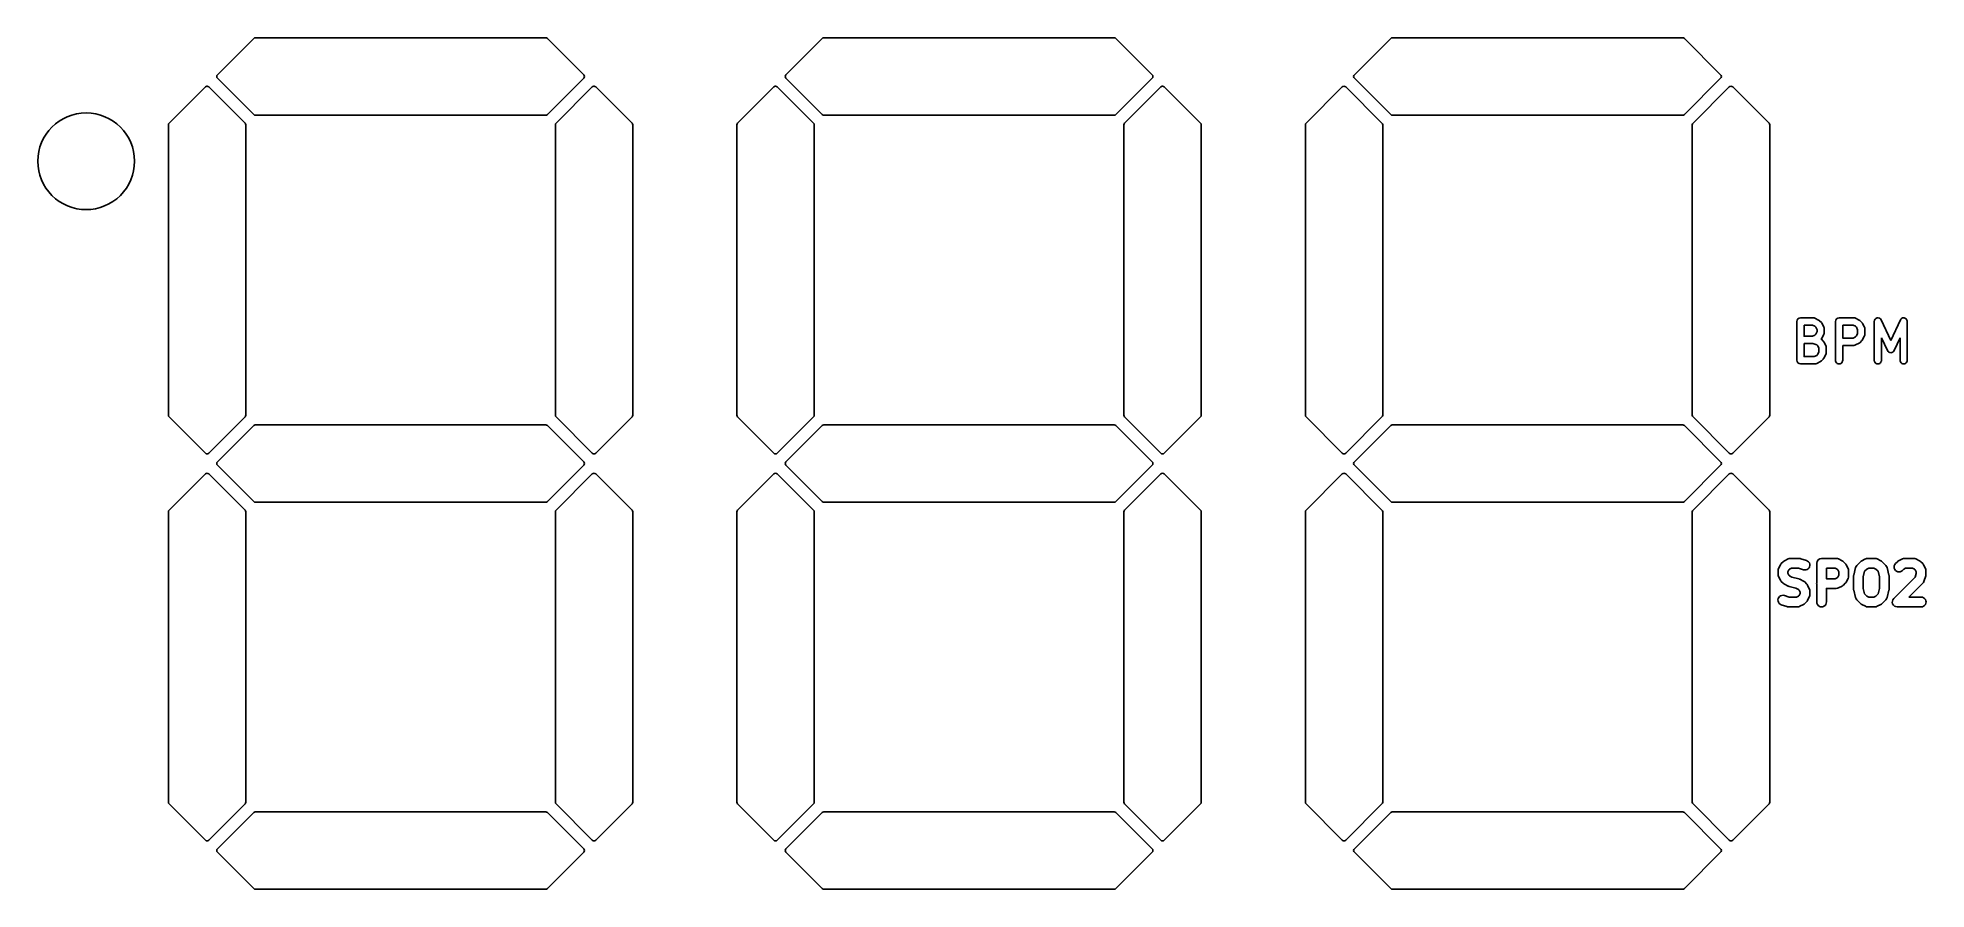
# Model space of a CAD drawing. Extents: x 78 to 4144, y -2117 to -284.
import ezdxf

# ---------------------------------------------------------------- set-up
doc = ezdxf.new("R2010")
doc.units = 0
doc.layers.get('0').update_dxf_attribs({"linetype": 'CONTINUOUS'})

msp = doc.modelspace()

# ---------------------------------------------------------------- linework, layer by layer
at = {"color": 7}
for points in [[(546.370612, -283.759366)], [(1770.348275, -283.759366)], [(442.048828, -388.027324)], [(1275.223565, -388.027324)], [(1666.02649, -388.027324)], [(2499.201255, -388.027324)], [(286.499028, -549.629164)], [(4095.252817, -886.789365)], [(3881.047818, -902.408021), (3899.172326, -902.408021), (3904.32674, -904.985228), (3906.501284, -907.160875), (3909.078216, -912.315096), (3909.078216, -916.563918), (3906.501284, -921.718139), (3904.32674, -923.893785), (3899.172326, -926.470992), (3881.047818, -926.470992)], [(3964.391563, -902.408021), (3986.484821, -902.408021), (3991.639235, -904.985228), (3993.813779, -907.160875), (3996.39071, -912.315096), (3996.39071, -920.532668), (3993.813779, -925.686888), (3991.639235, -927.862535), (3986.484821, -930.439742), (3964.391563, -930.439742)], [(3881.047818, -942.095519), (3899.749173, -942.095519), (3908.702562, -945.080377), (3910.471963, -946.848124), (3913.048895, -952.002345), (3913.048895, -960.219945), (3910.471963, -965.374138), (3908.297419, -967.549784), (3903.143005, -970.126991), (3881.049747, -970.126991)], [(546.370612, -1117.203345)], [(1770.348275, -1117.203262)], [(442.587089, -1221.417476)], [(1275.761827, -1221.417476)], [(1666.511009, -1221.417476)], [(2499.685774, -1221.417476)], [(2890.488671, -1221.417476)], [(3723.663464, -1221.417476)], [(3929.161467, -1425.712535), (3948.035904, -1425.712535), (3952.262622, -1427.82617), (3953.839098, -1429.403748), (3955.953009, -1433.630356), (3955.953009, -1440.618057), (3953.839098, -1444.844665), (3952.262622, -1446.422243), (3948.035904, -1448.535878), (3929.161467, -1448.535878)], [(4020.423143, -1425.712535), (4031.379649, -1425.712535), (4035.606367, -1427.82617), (4040.308233, -1432.528229), (4043.26633, -1444.360064), (4043.26633, -1469.576094), (4040.308233, -1481.40793), (4035.606367, -1486.109961), (4031.379649, -1488.223596), (4020.423143, -1488.223596), (4016.196425, -1486.109961), (4011.494559, -1481.40793), (4008.536462, -1469.576094), (4008.536462, -1444.359458), (4011.494559, -1432.527623), (4016.196425, -1427.825564)], [(546.370612, -1950.647241)], [(1770.348275, -1950.647185)]]:
    msp.add_lwpolyline(points, close=True, dxfattribs=at)
for points in [[(1171.816853, -283.759366), (546.908873, -283.759366)], [(2395.794599, -283.759366), (1770.832793, -283.759366)], [(2994.273131, -283.759449), (2994.272304, -283.759449)], [(3619.772344, -283.759449), (2994.810566, -283.759449)], [(543.19462, -285.266747), (464.872556, -363.588838)], [(464.927678, -370.963492), (543.195915, -449.016424)], [(1175.532402, -449.016424), (1253.58404, -370.963409)], [(1272.155253, -389.534705), (1194.10232, -467.587638)], [(2889.951236, -388.027324), (2889.95041, -388.027407)], [(3723.126029, -388.027324), (3723.125202, -388.027407)], [(1192.541279, -471.248065), (1192.541279, -1096.47903)], [(1749.893063, -1096.47903), (1749.893063, -471.247982)], [(2583.283215, -1096.47903), (2583.283215, -471.247982)], [(2807.321591, -471.248065), (2807.321591, -1096.47903)], [(3640.496384, -471.248065), (3640.496384, -1096.47903)], [(3901.016693, -886.783164), (3873.235444, -886.783164)], [(3912.44807, -891.576532), (3904.51057, -887.607782)], [(3918.448048, -897.008758), (3914.479298, -893.040008)], [(3988.329187, -886.783384), (3956.579189, -886.783164)], [(3999.760564, -891.576752), (3991.823065, -887.608002)], [(4088.405622, -891.291939), (4067.704182, -935.652529)], [(3917.998807, -932.320378), (3918.448048, -931.86976)], [(3923.880274, -906.976659), (3919.911524, -899.039159)], [(3919.911524, -929.839358), (3923.880274, -921.901859)], [(3948.766815, -894.595593), (3948.766815, -936.975446)], [(4047.735307, -977.939337), (4047.735307, -929.811026)], [(4074.783991, -957.43052), (4087.673057, -929.811026)], [(3927.849024, -946.664377), (3923.880274, -938.726877)], [(3948.766815, -939.506075), (3948.766815, -977.939392)], [(3964.391563, -977.939392), (3964.391563, -946.064324)], [(3873.235444, -985.751821), (3904.985442, -985.751821)], [(3908.47932, -984.927203), (3916.41682, -980.958453)], [(360.927555, -1100.13943), (438.980488, -1178.192362)], [(446.355142, -1178.192362), (524.408102, -1100.13943)], [(543.19462, -1118.710643), (464.926382, -1196.763603)], [(1171.815558, -1117.203345), (546.908873, -1117.203345)], [(1253.582744, -1196.763603), (1175.529812, -1118.710643)], [(1194.10232, -1100.13943), (1272.155253, -1178.192362)], [(1584.851475, -1100.13943), (1662.904435, -1178.192362)], [(1670.279088, -1178.192362), (1748.332021, -1100.13943)], [(2395.794599, -1117.203262), (1770.832793, -1117.203262)], [(2418.02624, -1100.13943), (2496.079172, -1178.192362)], [(2503.453826, -1178.192362), (2581.775917, -1100.13943)], [(2991.150221, -1118.710643), (2912.828047, -1196.763603)], [(2994.273131, -1117.203345), (2994.272304, -1117.203345)], [(3619.772344, -1117.203345), (2994.810566, -1117.203345)], [(3642.003957, -1100.13943), (3720.056863, -1178.192362)], [(464.871261, -1204.138257), (543.193324, -1282.460348)], [(1175.529812, -1282.460348), (1253.582744, -1204.138257)], [(1688.850302, -1204.138257), (1767.172393, -1282.460348)], [(2399.508853, -1282.460348), (2477.561785, -1204.138257)], [(2912.828047, -1204.138257), (2991.150221, -1282.460348)], [(438.980488, -1222.978518), (360.927555, -1301.031478)], [(524.408102, -1301.031478), (446.355142, -1222.978518)], [(1272.155253, -1222.978518), (1194.10232, -1301.031478)], [(1357.798172, -1301.031478), (1279.47608, -1222.978518)], [(1748.332021, -1301.031478), (1670.279088, -1222.978518)], [(2496.079172, -1222.978518), (2418.02624, -1301.031478)], [(2581.775917, -1301.031478), (2503.453826, -1222.978518)], [(546.907578, -1283.967646), (1171.815558, -1283.967646)], [(1770.832793, -1283.967646), (2395.794599, -1283.967646)], [(2994.810566, -1283.967646), (3619.772344, -1283.967646)], [(359.366514, -1304.691878), (359.366514, -1929.653712)], [(1192.541279, -1304.691878), (1192.541279, -1929.653712)], [(3640.496384, -1304.691878), (3640.496384, -1929.653712)], [(3807.261319, -1929.653712), (3807.261319, -1304.691878)], [(3830.053794, -1418.574932), (3826.085044, -1426.512431)], [(3835.973845, -1411.89944), (3832.005095, -1415.868189)], [(3846.617812, -1405.979388), (3838.680312, -1409.948138)], [(3871.120156, -1404.879741), (3851.276407, -1404.879713)], [(3950.495151, -1404.879851), (3918.745153, -1404.879713)], [(3975.686514, -1426.512569), (3971.717764, -1418.57507)], [(4002.661059, -1411.899191), (3994.723559, -1419.836691)], [(4018.011301, -1404.81332), (4018.011577, -1404.813044)], [(4046.434715, -1409.94789), (4038.497215, -1405.97914)], [(4117.181262, -1404.879162), (4097.337513, -1404.87919)], [(4142.372626, -1426.51188), (4138.403876, -1418.57438)], [(3826.085044, -1443.767177), (3830.053794, -1451.704677)], [(3838.680312, -1460.331471), (3846.617812, -1464.30022)], [(3869.677901, -1448.84635), (3854.912223, -1445.155109), (3849.508935, -1442.453604), (3847.93246, -1440.876026), (3845.818549, -1436.649417), (3845.818549, -1433.630467), (3847.93246, -1429.403858), (3849.508935, -1427.82628), (3853.735654, -1425.712645), (3869.429579, -1425.712645), (3879.732618, -1429.147047)], [(3879.748604, -1453.604164), (3871.811104, -1449.635415)], [(3886.42382, -1459.524216), (3882.455071, -1455.555466)], [(3971.717764, -1455.673564), (3975.686514, -1447.736065)], [(3991.98402, -1424.675699), (3988.01527, -1440.550698)], [(4092.797153, -1430.598562), (4095.570593, -1427.825591), (4099.797311, -1425.711956), (4114.722567, -1425.711956), (4118.949285, -1427.825591), (4120.525761, -1429.403169), (4122.639671, -1433.629778), (4122.639671, -1437.417674), (4119.982814, -1445.387199)], [(4138.968871, -1454.308121), (4142.937621, -1442.401872)], [(3848.751015, -1465.089285), (3863.516693, -1468.780553), (3868.91998, -1471.482059), (3870.496456, -1473.059637), (3872.610366, -1477.286245), (3872.610366, -1480.305196), (3870.496456, -1484.531832), (3868.91998, -1486.10941), (3864.693262, -1488.223045), (3848.999061, -1488.223045), (3838.696297, -1484.788615)], [(3871.811104, -1507.956275), (3879.748604, -1503.987525)], [(3882.455071, -1502.036223), (3886.42382, -1498.067473)], [(3888.375122, -1495.360731), (3892.343872, -1487.423231)], [(3929.161467, -1498.639855), (3929.161467, -1469.368782), (3950.495151, -1469.368782)], [(3988.01527, -1473.384937), (3991.98402, -1489.259936)], [(4005.367526, -1503.987718), (4013.305025, -1507.956468)], [(4059.818221, -1489.259936), (4063.786971, -1473.384937)], [(4133.055985, -1488.222852), (4106.609505, -1488.222852)], [(4017.963621, -1509.056142), (4033.83862, -1509.056142)], [(446.355142, -2011.636203), (524.408102, -1933.314112)], [(1171.816853, -1950.647241), (546.908873, -1950.647241)], [(1670.279088, -2011.636203), (1748.332021, -1933.314112)], [(2395.794599, -1950.647185), (1770.832793, -1950.647185)], [(2418.02624, -1933.314112), (2496.079172, -2011.636203)], [(2503.453826, -2011.636203), (2581.775917, -1933.314112)], [(2808.829165, -1933.314112), (2886.88207, -2011.636203)], [(2994.273131, -1950.647241), (2994.272304, -1950.647241)], [(3619.772344, -1950.647241), (2994.810566, -1950.647241)], [(3642.003957, -1933.314112), (3720.056863, -2011.636203)], [(3727.431571, -2011.636203), (3805.753745, -1933.314112)], [(1253.58404, -2030.207471), (1175.531107, -1952.154539)], [(2477.561785, -2030.207471), (2399.508853, -1952.154483)], [(2991.150221, -1952.154539), (2912.828047, -2030.207471)], [(1175.531107, -2115.635058), (1253.58404, -2037.582125)], [(1688.850302, -2037.582125), (1767.172393, -2115.635058)], [(2399.508853, -2115.635058), (2477.561785, -2037.582125)], [(2912.828047, -2037.582125), (2991.150221, -2115.635058)], [(3623.432689, -2115.635058), (3701.485594, -2037.582125)], [(546.908873, -2117.142356), (1171.816853, -2117.142356)], [(1770.832793, -2117.142356), (2395.794599, -2117.142356)], [(2994.810566, -2117.142356), (3619.772344, -2117.142356)]]:
    msp.add_lwpolyline(points, dxfattribs=at)
for points in [[(546.370584, -283.759449), (545.169246, -283.878659), (544.046617, -284.411454), (543.19462, -285.266747)], [(546.908873, -283.759366), (546.729573, -283.75009), (546.549912, -283.75009), (546.370612, -283.759366)], [(1175.531107, -285.266664), (1174.543651, -284.288894), (1173.206433, -283.746231), (1171.816853, -283.759366)], [(1770.34833, -283.759449), (1769.147001, -283.878666), (1768.024383, -284.41146), (1767.172393, -285.266747)], [(1770.832793, -283.759366), (1770.671374, -283.751851), (1770.509693, -283.751851), (1770.348275, -283.759366)], [(2399.508853, -285.266664), (2398.521397, -284.288894), (2397.184178, -283.746231), (2395.794599, -283.759366)], [(2994.272304, -283.759449), (2993.09003, -283.890652), (2991.988278, -284.422563), (2991.150221, -285.266747)], [(2994.810566, -283.759449), (2994.63154, -283.750201), (2994.452156, -283.750201), (2994.273131, -283.759449)], [(3623.432689, -285.266747), (3622.458469, -284.302205), (3621.143273, -283.760618), (3619.772344, -283.759449)], [(1253.58404, -363.588755), (1253.58404, -363.588755), (1175.531107, -285.266664), (1175.531107, -285.266664)], [(1767.172393, -285.266747), (1767.172393, -285.266747), (1688.850302, -363.588838), (1688.850302, -363.588838)], [(2477.561785, -363.588755), (2477.561785, -363.588755), (2399.508853, -285.266664), (2399.508853, -285.266664)], [(2991.150221, -285.266747), (2991.150221, -285.266747), (2912.828047, -363.588838), (2912.828047, -363.588838)], [(3701.485594, -363.588838), (3701.485594, -363.588838), (3623.432689, -285.266747), (3623.432689, -285.266747)], [(464.872556, -363.588838), (463.900458, -364.573322), (463.359963, -365.904098), (463.370304, -367.287599)], [(1255.113792, -367.276082), (1255.113792, -365.892593), (1254.563406, -364.565938), (1253.58404, -363.588755)], [(1688.850302, -363.588838), (1687.870935, -364.56602), (1687.320549, -365.892675), (1687.320549, -367.276165)], [(2479.091538, -367.276082), (2479.091538, -365.892593), (2478.541151, -364.565938), (2477.561785, -363.588755)], [(2912.828047, -363.588838), (2911.848681, -364.56602), (2911.298295, -365.892675), (2911.298295, -367.276165)], [(3703.015347, -367.276165), (3703.015347, -365.892675), (3702.46496, -364.56602), (3701.485594, -363.588838)], [(438.980488, -389.534705), (438.980488, -389.534705), (360.927555, -467.587638), (360.927555, -467.587638)], [(442.048772, -388.027407), (440.885568, -388.170362), (439.804561, -388.701408), (438.980488, -389.534705)], [(442.587089, -388.027324), (442.407789, -388.018048), (442.228128, -388.018048), (442.048828, -388.027324)], [(446.355142, -389.534622), (445.354555, -388.543433), (443.995232, -387.999676), (442.587089, -388.027324)], [(524.408102, -467.587555), (524.408102, -467.587555), (446.355142, -389.534622), (446.355142, -389.534622)], [(463.370304, -367.287599), (463.380645, -368.671101), (463.940972, -369.993649), (464.927678, -370.963492)], [(1253.58404, -370.963409), (1254.563406, -369.986227), (1255.113792, -368.659572), (1255.113792, -367.276082)], [(1275.223538, -388.027407), (1274.060333, -388.170362), (1272.979326, -388.701408), (1272.155253, -389.534705)], [(1275.761827, -388.027324), (1275.582526, -388.018048), (1275.402866, -388.018048), (1275.223565, -388.027324)], [(1279.47608, -389.534622), (1278.488625, -388.556852), (1277.151406, -388.014189), (1275.761827, -388.027324)], [(1357.798172, -467.587555), (1357.798172, -467.587555), (1279.47608, -389.534622), (1279.47608, -389.534622)], [(1662.904435, -389.534705), (1662.904435, -389.534705), (1584.851475, -467.587638), (1584.851475, -467.587638)], [(1666.026546, -388.027407), (1664.844262, -388.158604), (1663.742499, -388.690515), (1662.904435, -389.534705)], [(1666.511009, -388.027324), (1666.34959, -388.019808), (1666.187909, -388.019808), (1666.02649, -388.027324)], [(1670.279088, -389.534622), (1669.278495, -388.543426), (1667.919161, -387.999668), (1666.511009, -388.027324)], [(1748.332021, -467.587555), (1748.332021, -467.587555), (1670.279088, -389.534622), (1670.279088, -389.534622)], [(1687.320549, -367.276165), (1687.320549, -368.659654), (1687.870935, -369.986309), (1688.850302, -370.963492)], [(1688.850302, -370.963492), (1688.850302, -370.963492), (1767.172393, -449.016424), (1767.172393, -449.016424)], [(2399.508853, -449.016342), (2399.508853, -449.016342), (2477.561785, -370.963409), (2477.561785, -370.963409)], [(2496.079172, -389.534705), (2496.079172, -389.534705), (2418.02624, -467.587638), (2418.02624, -467.587638)], [(2477.561785, -370.963409), (2478.541151, -369.986227), (2479.091538, -368.659572), (2479.091538, -367.276082)], [(2499.201311, -388.027407), (2498.019017, -388.158598), (2496.917243, -388.690509), (2496.079172, -389.534705)], [(2499.685774, -388.027324), (2499.524355, -388.019808), (2499.362674, -388.019808), (2499.201255, -388.027324)], [(2503.453826, -389.534622), (2502.453239, -388.543433), (2501.093916, -387.999676), (2499.685774, -388.027324)], [(2581.775917, -467.587555), (2581.775917, -467.587555), (2503.453826, -389.534622), (2503.453826, -389.534622)], [(2886.88207, -389.534705), (2886.88207, -389.534705), (2808.829165, -467.587638), (2808.829165, -467.587638)], [(2889.95041, -388.027407), (2888.787186, -388.17035), (2887.706157, -388.701397), (2886.88207, -389.534705)], [(2890.488671, -388.027324), (2890.309646, -388.018076), (2890.130262, -388.018076), (2889.951236, -388.027324)], [(2894.256779, -389.534622), (2893.256179, -388.543419), (2891.896833, -387.999661), (2890.488671, -388.027324)], [(2972.309684, -467.587555), (2972.309684, -467.587555), (2894.256779, -389.534622), (2894.256779, -389.534622)], [(2911.298295, -367.276165), (2911.298295, -368.659654), (2911.848681, -369.986309), (2912.828047, -370.963492)], [(2912.828047, -370.963492), (2912.828047, -370.963492), (2991.150221, -449.016424), (2991.150221, -449.016424)], [(3623.432689, -449.016424), (3623.432689, -449.016424), (3701.485594, -370.963492), (3701.485594, -370.963492)], [(3720.056863, -389.534705), (3720.056863, -389.534705), (3642.003957, -467.587638), (3642.003957, -467.587638)], [(3701.485594, -370.963492), (3702.46496, -369.986309), (3703.015347, -368.659654), (3703.015347, -367.276165)], [(3723.125202, -388.027407), (3721.961978, -388.17035), (3720.88095, -388.701397), (3720.056863, -389.534705)], [(3723.663464, -388.027324), (3723.484438, -388.018076), (3723.305055, -388.018076), (3723.126029, -388.027324)], [(3727.431571, -389.534622), (3726.430971, -388.543419), (3725.071625, -387.999661), (3723.663464, -388.027324)], [(3805.753745, -467.587555), (3805.753745, -467.587555), (3727.431571, -389.534622), (3727.431571, -389.534622)], [(78.16559, -549.629164), (78.165601, -492.09948), (124.802628, -445.462463), (182.332312, -445.462464)], [(182.332312, -445.462464), (239.861994, -445.462466), (286.499017, -492.099482), (286.499028, -549.629164)], [(360.927555, -467.587638), (359.943273, -468.553097), (359.381912, -469.869411), (359.366514, -471.248065)], [(359.366514, -471.248065), (359.366514, -471.248065), (359.366514, -1096.47903), (359.366514, -1096.47903)], [(525.9154, -471.247982), (525.914252, -469.877025), (525.372664, -468.561795), (524.408102, -467.587555)], [(525.9154, -1096.47903), (525.9154, -1096.47903), (525.9154, -471.247982), (525.9154, -471.247982)], [(543.195915, -449.016424), (544.183371, -449.994194), (545.52059, -450.536857), (546.910169, -450.523722)], [(546.910169, -450.523722), (546.910169, -450.523722), (1171.818149, -450.523722), (1171.818149, -450.523722)], [(1171.818149, -450.523722), (1173.207728, -450.536857), (1174.544947, -449.994194), (1175.532402, -449.016424)], [(1194.10232, -467.587638), (1193.118038, -468.553097), (1192.556677, -469.869411), (1192.541279, -471.248065)], [(1359.359213, -471.247982), (1359.343815, -469.869328), (1358.782454, -468.553015), (1357.798172, -467.587555)], [(1359.359213, -1096.47903), (1359.359213, -1096.47903), (1359.359213, -471.247982), (1359.359213, -471.247982)], [(1584.851475, -467.587638), (1583.886912, -468.561878), (1583.345324, -469.877108), (1583.344176, -471.248065)], [(1583.344176, -471.248065), (1583.344176, -471.248065), (1583.344176, -1096.47903), (1583.344176, -1096.47903)], [(1749.893063, -471.247982), (1749.877664, -469.869328), (1749.316304, -468.553015), (1748.332021, -467.587555)], [(1767.172393, -449.016424), (1768.146626, -449.98098), (1769.461845, -450.522568), (1770.832793, -450.523722)], [(1770.832793, -450.523722), (1770.832793, -450.523722), (2395.794599, -450.523722), (2395.794599, -450.523722)], [(2395.794599, -450.523722), (2397.18419, -450.536835), (2398.52141, -449.994142), (2399.508853, -449.016342)], [(2418.02624, -467.587638), (2417.061677, -468.561878), (2416.520089, -469.877108), (2416.518941, -471.248065)], [(2416.518941, -471.248065), (2416.518941, -471.248065), (2416.518941, -1096.47903), (2416.518941, -1096.47903)], [(2583.283215, -471.247982), (2583.282068, -469.877025), (2582.740479, -468.561795), (2581.775917, -467.587555)], [(2808.829165, -467.587638), (2807.864502, -468.561833), (2807.322812, -469.877069), (2807.321591, -471.248065)], [(2973.817258, -471.247982), (2973.816037, -469.876986), (2973.274347, -468.56175), (2972.309684, -467.587555)], [(2973.817258, -1096.47903), (2973.817258, -1096.47903), (2973.817258, -471.247982), (2973.817258, -471.247982)], [(2991.150221, -449.016424), (2992.124441, -449.980967), (2993.439637, -450.522553), (2994.810566, -450.523722)], [(2994.810566, -450.523722), (2994.810566, -450.523722), (3619.772344, -450.523722), (3619.772344, -450.523722)], [(3619.772344, -450.523722), (3621.143273, -450.522553), (3622.458469, -449.980967), (3623.432689, -449.016424)], [(3642.003957, -467.587638), (3641.039294, -468.561833), (3640.497605, -469.877069), (3640.496384, -471.248065)], [(3807.261319, -471.247982), (3807.260098, -469.876986), (3806.718408, -468.56175), (3805.753745, -467.587555)], [(3807.261319, -1096.47903), (3807.261319, -1096.47903), (3807.261319, -471.247982), (3807.261319, -471.247982)], [(108.675314, -623.286163), (89.140264, -603.751112), (78.165588, -577.255897), (78.16559, -549.629164)], [(286.499028, -549.629164), (286.49903, -577.255896), (275.524355, -603.751111), (255.989306, -623.286162)], [(182.332312, -653.795891), (154.705578, -653.795892), (128.210364, -642.821215), (108.675314, -623.286163)], [(255.989306, -623.286162), (236.454257, -642.821212), (209.959044, -653.79589), (182.332312, -653.795891)], [(3873.235444, -886.783164), (3868.920975, -886.783664), (3865.42354, -890.281123), (3865.423071, -894.595593)], [(3904.51057, -887.607782), (3903.425732, -887.06546), (3902.229535, -886.783136), (3901.016693, -886.783164)], [(3914.479298, -893.040008), (3913.885286, -892.446174), (3913.199407, -891.952007), (3912.44807, -891.576532)], [(3956.579189, -886.783164), (3952.26472, -886.783664), (3948.767285, -890.281123), (3948.766815, -894.595593)], [(3991.823065, -887.608002), (3990.738226, -887.065681), (3989.54203, -886.783357), (3988.329187, -886.783384)], [(4001.791792, -893.040229), (4001.19778, -892.446395), (4000.511902, -891.952227), (3999.760564, -891.576752)], [(4005.760542, -897.008978), (4005.760542, -897.008978), (4001.791792, -893.040229), (4001.791792, -893.040229)], [(4038.231692, -886.971126), (4034.656722, -887.764191), (4032.112142, -890.933713), (4032.11056, -894.595593)], [(4047.002742, -891.291939), (4045.452824, -887.974241), (4041.806663, -886.178062), (4038.231692, -886.971126)], [(4067.704182, -935.652529), (4067.704182, -935.652529), (4047.002742, -891.291939), (4047.002742, -891.291939)], [(4095.252817, -886.789365), (4092.303301, -886.876831), (4089.654667, -888.618518), (4088.405622, -891.291939)], [(4100.925513, -888.991803), (4099.40995, -887.521219), (4097.363653, -886.726739), (4095.252817, -886.789365)], [(4103.297804, -894.595593), (4103.296827, -892.483828), (4102.441077, -890.462388), (4100.925513, -888.991803)], [(3865.423071, -933.006696), (3865.285556, -933.844635), (3865.285556, -934.699387), (3865.423071, -935.537325)], [(3865.423071, -894.595593), (3865.423071, -894.595593), (3865.423071, -933.006696), (3865.423071, -933.006696)], [(3918.448048, -932.727726), (3918.303629, -932.586181), (3918.153769, -932.450296), (3917.998807, -932.320378)], [(3919.911524, -899.039159), (3919.535973, -898.288115), (3919.041809, -897.60252), (3918.448048, -897.008758)], [(3918.448048, -931.86976), (3919.041809, -931.275997), (3919.535973, -930.590403), (3919.911524, -929.839358)], [(3922.416798, -936.696476), (3922.416798, -936.696476), (3918.448048, -932.727726), (3918.448048, -932.727726)], [(3924.704341, -910.470509), (3924.704535, -909.257719), (3924.422401, -908.061535), (3923.880274, -906.976659)], [(3923.880274, -921.901859), (3924.422401, -920.816982), (3924.704535, -919.620798), (3924.704341, -918.408008)], [(3924.704341, -918.408008), (3924.704341, -918.408008), (3924.704341, -910.470509), (3924.704341, -910.470509)], [(4007.224019, -899.03938), (4006.848468, -898.288335), (4006.354304, -897.602741), (4005.760542, -897.008978)], [(4005.760542, -935.83873), (4006.354304, -935.244968), (4006.848468, -934.559373), (4007.224019, -933.808328)], [(4011.192768, -906.976879), (4011.192768, -906.976879), (4007.224019, -899.03938), (4007.224019, -899.03938)], [(4007.224019, -933.808328), (4007.224019, -933.808328), (4011.192768, -925.870829), (4011.192768, -925.870829)], [(4012.016835, -910.470729), (4012.01703, -909.25794), (4011.734895, -908.061756), (4011.192768, -906.976879)], [(4011.192768, -925.870829), (4011.734895, -924.785952), (4012.01703, -923.589768), (4012.016835, -922.376979)], [(4012.016835, -922.376979), (4012.016835, -922.376979), (4012.016835, -910.470729), (4012.016835, -910.470729)], [(4032.11056, -894.595593), (4032.11056, -894.595593), (4032.11056, -977.939337), (4032.11056, -977.939337)], [(4047.735307, -929.811026), (4047.735307, -929.811026), (4060.624373, -957.43052), (4060.624373, -957.43052)], [(4087.673057, -929.811026), (4087.673057, -929.811026), (4087.673057, -977.939337), (4087.673057, -977.939337)], [(4103.297804, -977.939337), (4103.297804, -977.939337), (4103.297804, -894.595593), (4103.297804, -894.595593)], [(3865.423071, -935.537325), (3865.423071, -935.537325), (3865.423071, -977.939392), (3865.423071, -977.939392)], [(3918.448048, -979.494977), (3918.448048, -979.494977), (3922.416798, -975.526227), (3922.416798, -975.526227)], [(3923.880274, -938.726877), (3923.504723, -937.975833), (3923.010559, -937.290238), (3922.416798, -936.696476)], [(3922.416798, -975.526227), (3923.010559, -974.932465), (3923.504723, -974.24687), (3923.880274, -973.495826)], [(3923.880274, -973.495826), (3923.880274, -973.495826), (3927.849024, -965.558326), (3927.849024, -965.558326)], [(3928.673091, -950.158227), (3928.673285, -948.945437), (3928.39115, -947.749253), (3927.849024, -946.664377)], [(3927.849024, -965.558326), (3928.39115, -964.47345), (3928.673285, -963.277266), (3928.673091, -962.064476)], [(3928.673091, -962.064476), (3928.673091, -962.064476), (3928.673091, -950.158227), (3928.673091, -950.158227)], [(3948.766815, -936.975446), (3948.629301, -937.813384), (3948.629301, -938.668136), (3948.766815, -939.506075)], [(3964.391563, -946.064324), (3964.391563, -946.064324), (3988.329187, -946.064324), (3988.329187, -946.064324)], [(3988.329187, -946.064324), (3989.54203, -946.064351), (3990.738226, -945.782027), (3991.823065, -945.239706)], [(3991.823065, -945.239706), (3991.823065, -945.239706), (3999.760564, -941.270956), (3999.760564, -941.270956)], [(3999.760564, -941.270956), (4000.511902, -940.895481), (4001.19778, -940.401313), (4001.791792, -939.807479)], [(4001.791792, -939.807479), (4001.791792, -939.807479), (4005.760542, -935.83873), (4005.760542, -935.83873)], [(4060.624373, -957.43052), (4061.908319, -960.180849), (4064.668918, -961.938706), (4067.704182, -961.938706)], [(4067.704182, -961.938706), (4070.739446, -961.938706), (4073.500045, -960.180849), (4074.783991, -957.43052)], [(3865.423071, -977.939392), (3865.42354, -982.253862), (3868.920975, -985.751321), (3873.235444, -985.751821)], [(3904.985442, -985.751821), (3906.198285, -985.751849), (3907.394482, -985.469525), (3908.47932, -984.927203)], [(3916.41682, -980.958453), (3917.168157, -980.582978), (3917.854036, -980.088811), (3918.448048, -979.494977)], [(3948.766815, -977.939392), (3948.723897, -980.758827), (3950.203469, -983.382653), (3952.638269, -984.804905)], [(3952.638269, -984.804905), (3955.073068, -986.227157), (3958.08531, -986.227157), (3960.520109, -984.804905)], [(3960.520109, -984.804905), (3962.954909, -983.382653), (3964.434481, -980.758827), (3964.391563, -977.939392)], [(4032.11056, -977.939337), (4032.067642, -980.758771), (4033.547214, -983.382598), (4035.982013, -984.80485)], [(4035.982013, -984.80485), (4038.416813, -986.227102), (4041.429054, -986.227102), (4043.863854, -984.80485)], [(4043.863854, -984.80485), (4046.298654, -983.382598), (4047.778226, -980.758771), (4047.735307, -977.939337)], [(4087.673057, -977.939337), (4087.630138, -980.758771), (4089.10971, -983.382598), (4091.54451, -984.80485)], [(4091.54451, -984.80485), (4093.979309, -986.227102), (4096.991551, -986.227102), (4099.426351, -984.80485)], [(4099.426351, -984.80485), (4101.86115, -983.382598), (4103.340722, -980.758771), (4103.297804, -977.939337)], [(359.366514, -1096.47903), (359.381919, -1097.857674), (359.943279, -1099.173976), (360.927555, -1100.13943)], [(524.408102, -1100.13943), (525.372657, -1099.165196), (525.914245, -1097.849977), (525.9154, -1096.47903)], [(1192.541279, -1096.47903), (1192.556684, -1097.857674), (1193.118044, -1099.173976), (1194.10232, -1100.13943)], [(1357.798172, -1100.13943), (1358.782447, -1099.173976), (1359.343807, -1097.857674), (1359.359213, -1096.47903)], [(1583.344176, -1096.47903), (1583.345331, -1097.849977), (1583.886919, -1099.165196), (1584.851475, -1100.13943)], [(1748.332021, -1100.13943), (1749.316297, -1099.173976), (1749.877657, -1097.857674), (1749.893063, -1096.47903)], [(2416.518941, -1096.47903), (2416.520096, -1097.849977), (2417.061684, -1099.165196), (2418.02624, -1100.13943)], [(2581.775917, -1100.13943), (2582.740473, -1099.165196), (2583.28206, -1097.849977), (2583.283215, -1096.47903)], [(2807.321591, -1096.47903), (2807.322819, -1097.850016), (2807.864508, -1099.165241), (2808.829165, -1100.13943)], [(2972.309684, -1100.13943), (2973.274341, -1099.165241), (2973.81603, -1097.850016), (2973.817258, -1096.47903)], [(3640.496384, -1096.47903), (3640.497612, -1097.850016), (3641.039301, -1099.165241), (3642.003957, -1100.13943)], [(3805.753745, -1100.13943), (3806.718402, -1099.165241), (3807.260091, -1097.850016), (3807.261319, -1096.47903)], [(546.370584, -1117.203345), (545.169246, -1117.322555), (544.046617, -1117.85535), (543.19462, -1118.710643)], [(546.908873, -1117.203345), (546.729573, -1117.194068), (546.549912, -1117.194068), (546.370612, -1117.203345)], [(1175.529812, -1118.710643), (1174.542356, -1117.732873), (1173.205137, -1117.19021), (1171.815558, -1117.203345)], [(1279.47608, -1178.192362), (1279.47608, -1178.192362), (1357.798172, -1100.13943), (1357.798172, -1100.13943)], [(1767.172393, -1118.710643), (1767.172393, -1118.710643), (1688.850302, -1196.763603), (1688.850302, -1196.763603)], [(1770.34833, -1117.203345), (1769.147001, -1117.322561), (1768.024383, -1117.855356), (1767.172393, -1118.710643)], [(1770.832793, -1117.203262), (1770.671374, -1117.195746), (1770.509693, -1117.195746), (1770.348275, -1117.203262)], [(2399.508853, -1118.71056), (2398.521397, -1117.73279), (2397.184178, -1117.190127), (2395.794599, -1117.203262)], [(2477.561785, -1196.763603), (2477.561785, -1196.763603), (2399.508853, -1118.71056), (2399.508853, -1118.71056)], [(2808.829165, -1100.13943), (2808.829165, -1100.13943), (2886.88207, -1178.192362), (2886.88207, -1178.192362)], [(2894.256779, -1178.192362), (2894.256779, -1178.192362), (2972.309684, -1100.13943), (2972.309684, -1100.13943)], [(2994.272304, -1117.203345), (2993.09003, -1117.334548), (2991.988278, -1117.866458), (2991.150221, -1118.710643)], [(2994.810566, -1117.203345), (2994.63154, -1117.194097), (2994.452156, -1117.194097), (2994.273131, -1117.203345)], [(3623.432689, -1118.710643), (3622.458469, -1117.746101), (3621.143273, -1117.204514), (3619.772344, -1117.203345)], [(3701.485594, -1196.763603), (3701.485594, -1196.763603), (3623.432689, -1118.710643), (3623.432689, -1118.710643)], [(3727.431571, -1178.192362), (3727.431571, -1178.192362), (3805.753745, -1100.13943), (3805.753745, -1100.13943)], [(438.980488, -1178.192362), (439.95767, -1179.171728), (441.284325, -1179.722115), (442.667815, -1179.722115)], [(442.667815, -1179.722115), (444.051304, -1179.722115), (445.377959, -1179.171728), (446.355142, -1178.192362)], [(1272.155253, -1178.192362), (1274.184112, -1180.196329), (1277.447221, -1180.196329), (1279.47608, -1178.192362)], [(1662.904435, -1178.192362), (1663.881617, -1179.171728), (1665.208272, -1179.722115), (1666.591762, -1179.722115)], [(1666.591762, -1179.722115), (1667.975251, -1179.722115), (1669.301906, -1179.171728), (1670.279088, -1178.192362)], [(2496.079172, -1178.192362), (2497.056355, -1179.171728), (2498.38301, -1179.722115), (2499.766499, -1179.722115)], [(2499.766499, -1179.722115), (2501.149989, -1179.722115), (2502.476644, -1179.171728), (2503.453826, -1178.192362)], [(2886.88207, -1178.192362), (2887.859254, -1179.171745), (2889.185921, -1179.722142), (2890.569424, -1179.722142)], [(2890.569424, -1179.722142), (2891.952927, -1179.722142), (2893.279594, -1179.171745), (2894.256779, -1178.192362)], [(3720.056863, -1178.192362), (3721.034047, -1179.171745), (3722.360714, -1179.722142), (3723.744217, -1179.722142)], [(3723.744217, -1179.722142), (3725.12772, -1179.722142), (3726.454387, -1179.171745), (3727.431571, -1178.192362)], [(463.369009, -1200.439495), (463.358668, -1201.822997), (463.899163, -1203.153773), (464.871261, -1204.138257)], [(464.926382, -1196.763603), (463.939677, -1197.733446), (463.37935, -1199.055994), (463.369009, -1200.439495)], [(1255.112497, -1200.45093), (1255.112497, -1199.06744), (1254.562111, -1197.740785), (1253.582744, -1196.763603)], [(1253.582744, -1204.138257), (1254.562111, -1203.161074), (1255.112497, -1201.834419), (1255.112497, -1200.45093)], [(1688.850302, -1196.763603), (1687.870935, -1197.740785), (1687.320549, -1199.06744), (1687.320549, -1200.45093)], [(1687.320549, -1200.45093), (1687.320549, -1201.834419), (1687.870935, -1203.161074), (1688.850302, -1204.138257)], [(2479.091538, -1200.45093), (2479.091538, -1199.06744), (2478.541151, -1197.740785), (2477.561785, -1196.763603)], [(2477.561785, -1204.138257), (2478.541151, -1203.161074), (2479.091538, -1201.834419), (2479.091538, -1200.45093)], [(2912.828047, -1196.763603), (2911.848681, -1197.740785), (2911.298295, -1199.06744), (2911.298295, -1200.45093)], [(2911.298295, -1200.45093), (2911.298295, -1201.834419), (2911.848681, -1203.161074), (2912.828047, -1204.138257)], [(3623.432689, -1282.460348), (3623.432689, -1282.460348), (3701.485594, -1204.138257), (3701.485594, -1204.138257)], [(3703.015347, -1200.45093), (3703.015347, -1199.06744), (3702.46496, -1197.740785), (3701.485594, -1196.763603)], [(3701.485594, -1204.138257), (3702.46496, -1203.161074), (3703.015347, -1201.834419), (3703.015347, -1200.45093)], [(442.587089, -1221.417476), (441.22718, -1221.446954), (439.93275, -1222.007221), (438.980488, -1222.978518)], [(446.355142, -1222.978518), (445.363528, -1221.96762), (444.003081, -1221.404009), (442.587089, -1221.417476)], [(1275.761827, -1221.417476), (1274.401927, -1221.446961), (1273.107509, -1222.007227), (1272.155253, -1222.978518)], [(1279.47608, -1222.978518), (1278.497501, -1221.981033), (1277.159179, -1221.418558), (1275.761827, -1221.417476)], [(1662.904435, -1222.978518), (1662.904435, -1222.978518), (1584.851475, -1301.031478), (1584.851475, -1301.031478)], [(1666.511009, -1221.417476), (1665.151109, -1221.446961), (1663.856691, -1222.007227), (1662.904435, -1222.978518)], [(1670.279088, -1222.978518), (1669.287468, -1221.967613), (1667.927009, -1221.404002), (1666.511009, -1221.417476)], [(2499.685774, -1221.417476), (2498.325864, -1221.446954), (2497.031435, -1222.007221), (2496.079172, -1222.978518)], [(2503.453826, -1222.978518), (2502.462212, -1221.96762), (2501.101765, -1221.404009), (2499.685774, -1221.417476)], [(2886.88207, -1222.978518), (2886.88207, -1222.978518), (2808.829165, -1301.031478), (2808.829165, -1301.031478)], [(2890.488671, -1221.417476), (2889.128762, -1221.446954), (2887.834332, -1222.007221), (2886.88207, -1222.978518)], [(2894.256779, -1222.978518), (2893.265152, -1221.967606), (2891.904682, -1221.403994), (2890.488671, -1221.417476)], [(2972.309684, -1301.031478), (2972.309684, -1301.031478), (2894.256779, -1222.978518), (2894.256779, -1222.978518)], [(3720.056863, -1222.978518), (3720.056863, -1222.978518), (3642.003957, -1301.031478), (3642.003957, -1301.031478)], [(3723.663464, -1221.417476), (3722.303555, -1221.446954), (3721.009125, -1222.007221), (3720.056863, -1222.978518)], [(3727.431571, -1222.978518), (3726.439944, -1221.967606), (3725.079474, -1221.403994), (3723.663464, -1221.417476)], [(3805.753745, -1301.031478), (3805.753745, -1301.031478), (3727.431571, -1222.978518), (3727.431571, -1222.978518)], [(360.927555, -1301.031478), (359.943279, -1301.996931), (359.381919, -1303.313233), (359.366514, -1304.691878)], [(525.9154, -1304.691878), (525.914245, -1303.320931), (525.372657, -1302.005712), (524.408102, -1301.031478)], [(543.193324, -1282.460348), (544.18078, -1283.438118), (545.517999, -1283.980781), (546.907578, -1283.967646)], [(1171.815558, -1283.967646), (1173.205137, -1283.980781), (1174.542356, -1283.438118), (1175.529812, -1282.460348)], [(1194.10232, -1301.031478), (1193.118044, -1301.996931), (1192.556684, -1303.313233), (1192.541279, -1304.691878)], [(1359.359213, -1304.691878), (1359.343807, -1303.313233), (1358.782447, -1301.996931), (1357.798172, -1301.031478)], [(1584.851475, -1301.031478), (1583.886919, -1302.005712), (1583.345331, -1303.320931), (1583.344176, -1304.691878)], [(1749.893063, -1304.691878), (1749.877657, -1303.313233), (1749.316297, -1301.996931), (1748.332021, -1301.031478)], [(1767.172393, -1282.460348), (1768.146626, -1283.424903), (1769.461845, -1283.966491), (1770.832793, -1283.967646)], [(2395.794599, -1283.967646), (2397.184178, -1283.980781), (2398.521397, -1283.438118), (2399.508853, -1282.460348)], [(2418.02624, -1301.031478), (2417.061684, -1302.005712), (2416.520096, -1303.320931), (2416.518941, -1304.691878)], [(2583.283215, -1304.691878), (2583.28206, -1303.320931), (2582.740473, -1302.005712), (2581.775917, -1301.031478)], [(2808.829165, -1301.031478), (2807.864508, -1302.005667), (2807.322819, -1303.320892), (2807.321591, -1304.691878)], [(2973.817258, -1304.691878), (2973.81603, -1303.320892), (2973.274341, -1302.005667), (2972.309684, -1301.031478)], [(2991.150221, -1282.460348), (2992.124441, -1283.42489), (2993.439637, -1283.966477), (2994.810566, -1283.967646)], [(3619.772344, -1283.967646), (3621.143273, -1283.966477), (3622.458469, -1283.42489), (3623.432689, -1282.460348)], [(3642.003957, -1301.031478), (3641.039301, -1302.005667), (3640.497612, -1303.320892), (3640.496384, -1304.691878)], [(3807.261319, -1304.691878), (3807.260091, -1303.320892), (3806.718402, -1302.005667), (3805.753745, -1301.031478)], [(525.9154, -1929.653712), (525.9154, -1929.653712), (525.9154, -1304.691878), (525.9154, -1304.691878)], [(1359.359213, -1929.653712), (1359.359213, -1929.653712), (1359.359213, -1304.691878), (1359.359213, -1304.691878)], [(1583.344176, -1304.691878), (1583.344176, -1304.691878), (1583.344176, -1929.653712), (1583.344176, -1929.653712)], [(1749.893063, -1929.653712), (1749.893063, -1929.653712), (1749.893063, -1304.691878), (1749.893063, -1304.691878)], [(2416.518941, -1304.691878), (2416.518941, -1304.691878), (2416.518941, -1929.653712), (2416.518941, -1929.653712)], [(2583.283215, -1929.653712), (2583.283215, -1929.653712), (2583.283215, -1304.691878), (2583.283215, -1304.691878)], [(2807.321591, -1304.691878), (2807.321591, -1304.691878), (2807.321591, -1929.653712), (2807.321591, -1929.653712)], [(2973.817258, -1929.653712), (2973.817258, -1929.653712), (2973.817258, -1304.691878), (2973.817258, -1304.691878)], [(3832.005095, -1415.868189), (3831.213454, -1416.659733), (3830.55457, -1417.573702), (3830.053794, -1418.574932)], [(3838.680312, -1409.948138), (3837.67918, -1410.448939), (3836.765306, -1411.107822), (3835.973845, -1411.89944)], [(3851.276407, -1404.879713), (3849.659238, -1404.87972), (3848.064275, -1405.256215), (3846.617812, -1405.979388)], [(3874.413943, -1405.414144), (3873.35186, -1405.060188), (3872.239667, -1404.879739), (3871.120156, -1404.879741)], [(3886.320192, -1409.382894), (3886.320192, -1409.382894), (3874.413943, -1405.414144), (3874.413943, -1405.414144)], [(3893.369865, -1417.174612), (3892.597819, -1413.495716), (3889.90373, -1410.51805), (3886.320192, -1409.382894)], [(3890.0473, -1427.143028), (3892.872166, -1424.663016), (3894.141911, -1420.853507), (3893.369865, -1417.174612)], [(3918.745153, -1404.879713), (3912.992669, -1404.880486), (3908.329565, -1409.543627), (3908.328838, -1415.296111)], [(3908.328838, -1415.296111), (3908.328838, -1415.296111), (3908.328838, -1457.25015), (3908.328838, -1457.25015)], [(3955.153746, -1405.979526), (3953.707282, -1405.256353), (3952.11232, -1404.879858), (3950.495151, -1404.879851)], [(3963.091246, -1409.948275), (3963.091246, -1409.948275), (3955.153746, -1405.979526), (3955.153746, -1405.979526)], [(3965.797713, -1411.899577), (3965.006252, -1411.10796), (3964.092378, -1410.449077), (3963.091246, -1409.948275)], [(3969.766463, -1415.868327), (3969.766463, -1415.868327), (3965.797713, -1411.899577), (3965.797713, -1411.899577)], [(3971.717764, -1418.57507), (3971.216988, -1417.57384), (3970.558104, -1416.659871), (3969.766463, -1415.868327)], [(3994.723559, -1419.836691), (3993.388808, -1421.171684), (3992.441894, -1422.844274), (3991.98402, -1424.675699)], [(4005.367526, -1409.94789), (4004.366394, -1410.448691), (4003.45252, -1411.107574), (4002.661059, -1411.899191)], [(4012.179995, -1406.541931), (4012.179995, -1406.541931), (4005.367526, -1409.94789), (4005.367526, -1409.94789)], [(4015.591742, -1405.129717), (4014.379475, -1405.393547), (4013.224081, -1405.871796), (4012.179995, -1406.541931)], [(4018.011577, -1404.813044), (4017.195344, -1404.823432), (4016.383161, -1404.929719), (4015.591742, -1405.129717)], [(4019.215706, -1404.879465), (4018.815852, -1404.834174), (4018.41371, -1404.812088), (4018.011301, -1404.81332)], [(4033.83862, -1404.879465), (4033.83862, -1404.879465), (4019.215706, -1404.879465), (4019.215706, -1404.879465)], [(4038.497215, -1405.97914), (4037.050752, -1405.255967), (4035.455789, -1404.879472), (4033.83862, -1404.879465)], [(4049.141182, -1411.899191), (4048.349721, -1411.107574), (4047.435847, -1410.448691), (4046.434715, -1409.94789)], [(4057.078681, -1419.836691), (4057.078681, -1419.836691), (4049.141182, -1411.899191), (4049.141182, -1411.899191)], [(4059.818221, -1424.675699), (4059.360347, -1422.844274), (4058.413432, -1421.171684), (4057.078681, -1419.836691)], [(4078.066202, -1415.867666), (4075.362982, -1418.484388), (4074.280667, -1422.355337), (4075.23471, -1425.994627)], [(4082.034951, -1411.898916), (4082.034951, -1411.898916), (4078.066202, -1415.867666), (4078.066202, -1415.867666)], [(4084.741418, -1409.947614), (4083.740286, -1410.448416), (4082.826412, -1411.107298), (4082.034951, -1411.898916)], [(4092.678918, -1405.978864), (4092.678918, -1405.978864), (4084.741418, -1409.947614), (4084.741418, -1409.947614)], [(4097.337513, -1404.87919), (4095.720344, -1404.879196), (4094.125382, -1405.255692), (4092.678918, -1405.978864)], [(4121.839858, -1405.978837), (4120.393394, -1405.255664), (4118.798431, -1404.879169), (4117.181262, -1404.879162)], [(4129.777357, -1409.947586), (4129.777357, -1409.947586), (4121.839858, -1405.978837), (4121.839858, -1405.978837)], [(4132.483824, -1411.898888), (4131.692363, -1411.107271), (4130.778489, -1410.448388), (4129.777357, -1409.947586)], [(4136.452574, -1415.867638), (4136.452574, -1415.867638), (4132.483824, -1411.898888), (4132.483824, -1411.898888)], [(4138.403876, -1418.57438), (4137.903099, -1417.573151), (4137.244215, -1416.659182), (4136.452574, -1415.867638)], [(3826.085044, -1426.512431), (3825.361867, -1427.958903), (3824.985372, -1429.553876), (3824.985369, -1431.171054)], [(3824.985369, -1431.171054), (3824.985369, -1431.171054), (3824.985369, -1439.108554), (3824.985369, -1439.108554)], [(3824.985369, -1439.108554), (3824.985372, -1440.725733), (3825.361867, -1442.320705), (3826.085044, -1443.767177)], [(3830.053794, -1451.704677), (3830.55457, -1452.705906), (3831.213454, -1453.619875), (3832.005095, -1454.411419)], [(3832.005095, -1454.411419), (3832.005095, -1454.411419), (3835.973845, -1458.380169), (3835.973845, -1458.380169)], [(3835.973845, -1458.380169), (3836.765306, -1459.171786), (3837.67918, -1459.830669), (3838.680312, -1460.331471)], [(3871.811104, -1449.635415), (3871.130966, -1449.295326), (3870.415636, -1449.030728), (3869.677901, -1448.84635)], [(3879.732618, -1429.147047), (3883.280597, -1430.388891), (3887.222434, -1429.623039), (3890.0473, -1427.143028)], [(3882.455071, -1455.555466), (3881.66361, -1454.763849), (3880.749736, -1454.104966), (3879.748604, -1453.604164)], [(3888.375122, -1462.230958), (3887.874346, -1461.229729), (3887.215462, -1460.31576), (3886.42382, -1459.524216)], [(3892.343872, -1470.168458), (3892.343872, -1470.168458), (3888.375122, -1462.230958), (3888.375122, -1462.230958)], [(3908.328838, -1457.25015), (3908.145283, -1458.368008), (3908.145283, -1459.50832), (3908.328838, -1460.626178)], [(3908.328838, -1460.626178), (3908.328838, -1460.626178), (3908.328838, -1498.639855), (3908.328838, -1498.639855)], [(3963.091246, -1464.300358), (3964.092378, -1463.799556), (3965.006252, -1463.140674), (3965.797713, -1462.349056)], [(3965.797713, -1462.349056), (3965.797713, -1462.349056), (3969.766463, -1458.380307), (3969.766463, -1458.380307)], [(3969.766463, -1458.380307), (3970.558104, -1457.588762), (3971.216988, -1456.674794), (3971.717764, -1455.673564)], [(3976.786189, -1431.171192), (3976.786186, -1429.554014), (3976.409691, -1427.959041), (3975.686514, -1426.512569)], [(3975.686514, -1447.736065), (3976.409691, -1446.289592), (3976.786186, -1444.69462), (3976.786189, -1443.077441)], [(3976.786189, -1443.077441), (3976.786189, -1443.077441), (3976.786189, -1431.171192), (3976.786189, -1431.171192)], [(3988.01527, -1440.550698), (3987.808568, -1441.376966), (3987.703975, -1442.225464), (3987.703833, -1443.077193)], [(3987.703833, -1443.077193), (3987.703833, -1443.077193), (3987.703833, -1470.858442), (3987.703833, -1470.858442)], [(4063.786971, -1440.550698), (4063.786971, -1440.550698), (4059.818221, -1424.675699), (4059.818221, -1424.675699)], [(4064.098407, -1443.077193), (4064.098266, -1442.225464), (4063.993673, -1441.376966), (4063.786971, -1440.550698)], [(4064.098407, -1470.858442), (4064.098407, -1470.858442), (4064.098407, -1443.077193), (4064.098407, -1443.077193)], [(4119.982814, -1445.387199), (4119.982814, -1445.387199), (4074.096625, -1491.273828), (4074.096625, -1491.273828)], [(4075.23471, -1425.994627), (4076.188752, -1429.633917), (4079.030909, -1432.476064), (4082.670203, -1433.430092)], [(4082.670203, -1433.430092), (4086.309496, -1434.384121), (4090.180441, -1433.301791), (4092.797153, -1430.598562)], [(4106.609505, -1488.222852), (4106.609505, -1488.222852), (4136.452574, -1458.3797), (4136.452574, -1458.3797)], [(4136.452574, -1458.3797), (4137.595976, -1457.236197), (4138.457478, -1455.842216), (4138.968871, -1454.308121)], [(4143.4723, -1431.170503), (4143.472298, -1429.553325), (4143.095802, -1427.958352), (4142.372626, -1426.51188)], [(4142.937621, -1442.401872), (4143.29168, -1441.339778), (4143.472222, -1440.227556), (4143.4723, -1439.108003)], [(4143.4723, -1439.108003), (4143.4723, -1439.108003), (4143.4723, -1431.170503), (4143.4723, -1431.170503)], [(3828.382224, -1486.793121), (3825.557586, -1489.273075), (3824.287922, -1493.082348), (3825.059823, -1496.76106)], [(3825.059823, -1496.76106), (3825.831725, -1500.439772), (3828.52548, -1503.417404), (3832.108724, -1504.552796)], [(3838.696297, -1484.788615), (3835.148411, -1483.54714), (3831.206863, -1484.313167), (3828.382224, -1486.793121)], [(3846.617812, -1464.30022), (3847.29795, -1464.640309), (3848.01328, -1464.904907), (3848.751015, -1465.089285)], [(3879.748604, -1503.987525), (3880.749736, -1503.486723), (3881.66361, -1502.82784), (3882.455071, -1502.036223)], [(3886.42382, -1498.067473), (3887.215462, -1497.275929), (3887.874346, -1496.361961), (3888.375122, -1495.360731)], [(3893.443546, -1474.827081), (3893.443544, -1473.209902), (3893.067049, -1471.61493), (3892.343872, -1470.168458)], [(3892.343872, -1487.423231), (3893.067053, -1485.976751), (3893.443548, -1484.381769), (3893.443546, -1482.764581)], [(3893.443546, -1482.764581), (3893.443546, -1482.764581), (3893.443546, -1474.827081), (3893.443546, -1474.827081)], [(3908.328838, -1498.639855), (3908.267178, -1502.401935), (3910.23892, -1505.904929), (3913.487088, -1507.803993)], [(3924.003217, -1507.803993), (3927.251385, -1505.904929), (3929.223128, -1502.401935), (3929.161467, -1498.639855)], [(3950.495151, -1469.368782), (3952.11232, -1469.368776), (3953.707282, -1468.992281), (3955.153746, -1468.269108)], [(3955.153746, -1468.269108), (3955.153746, -1468.269108), (3963.091246, -1464.300358), (3963.091246, -1464.300358)], [(3987.703833, -1470.858442), (3987.703975, -1471.710171), (3987.808568, -1472.558669), (3988.01527, -1473.384937)], [(3991.98402, -1489.259936), (3992.441899, -1491.091351), (3993.388813, -1492.763931), (3994.723559, -1494.098916)], [(3994.723559, -1494.098916), (3994.723559, -1494.098916), (4002.661059, -1502.036416), (4002.661059, -1502.036416)], [(4002.661059, -1502.036416), (4003.45252, -1502.828033), (4004.366394, -1503.486916), (4005.367526, -1503.987718)], [(4038.497215, -1507.956468), (4038.497215, -1507.956468), (4046.434715, -1503.987718), (4046.434715, -1503.987718)], [(4046.434715, -1503.987718), (4047.435847, -1503.486916), (4048.349721, -1502.828033), (4049.141182, -1502.036416)], [(4049.141182, -1502.036416), (4049.141182, -1502.036416), (4057.078681, -1494.098916), (4057.078681, -1494.098916)], [(4057.078681, -1494.098916), (4058.413428, -1492.763931), (4059.360342, -1491.091351), (4059.818221, -1489.259936)], [(4063.786971, -1473.384937), (4063.993673, -1472.558669), (4064.098266, -1471.710171), (4064.098407, -1470.858442)], [(4074.096625, -1491.273828), (4071.118933, -1494.253383), (4070.228632, -1498.732959), (4071.840677, -1502.624708)], [(4071.840677, -1502.624708), (4073.452721, -1506.516457), (4077.249829, -1509.05441), (4081.462239, -1509.055674)], [(4142.215141, -1493.382922), (4140.31742, -1490.135624), (4136.816671, -1488.163377), (4133.055985, -1488.222852)], [(4133.055985, -1509.055674), (4136.816671, -1509.115148), (4140.31742, -1507.142901), (4142.215141, -1503.895603)], [(4142.215141, -1503.895603), (4144.112862, -1500.648305), (4144.112862, -1496.630221), (4142.215141, -1493.382922)], [(3832.108724, -1504.552796), (3832.108724, -1504.552796), (3844.014973, -1508.521546), (3844.014973, -1508.521546)], [(3844.014973, -1508.521546), (3845.077056, -1508.875502), (3846.189249, -1509.055951), (3847.30876, -1509.055949)], [(3847.30876, -1509.055949), (3847.30876, -1509.055949), (3867.152509, -1509.055949), (3867.152509, -1509.055949)], [(3867.152509, -1509.055949), (3868.769678, -1509.055943), (3870.36464, -1508.679447), (3871.811104, -1507.956275)], [(3913.487088, -1507.803993), (3916.735256, -1509.703058), (3920.755049, -1509.703058), (3924.003217, -1507.803993)], [(4013.305025, -1507.956468), (4014.751489, -1508.67964), (4016.346452, -1509.056136), (4017.963621, -1509.056142)], [(4033.83862, -1509.056142), (4035.455789, -1509.056136), (4037.050752, -1508.67964), (4038.497215, -1507.956468)], [(4081.462239, -1509.055674), (4081.462239, -1509.055674), (4133.055985, -1509.055674), (4133.055985, -1509.055674)], [(359.366514, -1929.653712), (359.381919, -1931.032357), (359.943279, -1932.348659), (360.927555, -1933.314112)], [(360.927555, -1933.314112), (360.927555, -1933.314112), (438.980488, -2011.636203), (438.980488, -2011.636203)], [(524.408102, -1933.314112), (525.372657, -1932.339879), (525.914245, -1931.024659), (525.9154, -1929.653712)], [(546.370584, -1950.647241), (545.169246, -1950.766451), (544.046617, -1951.299246), (543.19462, -1952.154539)], [(546.908873, -1950.647241), (546.729573, -1950.637964), (546.549912, -1950.637964), (546.370612, -1950.647241)], [(1175.531107, -1952.154539), (1174.543651, -1951.176769), (1173.206433, -1950.634106), (1171.816853, -1950.647241)], [(1192.541279, -1929.653712), (1192.556684, -1931.032357), (1193.118044, -1932.348659), (1194.10232, -1933.314112)], [(1194.10232, -1933.314112), (1194.10232, -1933.314112), (1272.155253, -2011.636203), (1272.155253, -2011.636203)], [(1279.529907, -2011.636203), (1279.529907, -2011.636203), (1357.798172, -1933.314112), (1357.798172, -1933.314112)], [(1357.798172, -1933.314112), (1358.782447, -1932.348659), (1359.343807, -1931.032357), (1359.359213, -1929.653712)], [(1583.344176, -1929.653712), (1583.345331, -1931.024659), (1583.886919, -1932.339879), (1584.851475, -1933.314112)], [(1584.851475, -1933.314112), (1584.851475, -1933.314112), (1662.904435, -2011.636203), (1662.904435, -2011.636203)], [(1748.332021, -1933.314112), (1749.316297, -1932.348659), (1749.877657, -1931.032357), (1749.893063, -1929.653712)], [(1770.34833, -1950.647241), (1769.147001, -1950.766457), (1768.024383, -1951.299252), (1767.172393, -1952.154539)], [(1770.832793, -1950.647185), (1770.671374, -1950.63967), (1770.509693, -1950.63967), (1770.348275, -1950.647185)], [(2399.508853, -1952.154483), (2398.521397, -1951.176714), (2397.184178, -1950.634051), (2395.794599, -1950.647185)], [(2416.518941, -1929.653712), (2416.520096, -1931.024659), (2417.061684, -1932.339879), (2418.02624, -1933.314112)], [(2581.775917, -1933.314112), (2582.740473, -1932.339879), (2583.28206, -1931.024659), (2583.283215, -1929.653712)], [(2807.321591, -1929.653712), (2807.322819, -1931.024699), (2807.864508, -1932.339923), (2808.829165, -1933.314112)], [(2894.256779, -2011.636203), (2894.256779, -2011.636203), (2972.309684, -1933.314112), (2972.309684, -1933.314112)], [(2972.309684, -1933.314112), (2973.274341, -1932.339923), (2973.81603, -1931.024699), (2973.817258, -1929.653712)], [(2994.272304, -1950.647241), (2993.09003, -1950.778444), (2991.988278, -1951.310354), (2991.150221, -1952.154539)], [(2994.810566, -1950.647241), (2994.63154, -1950.637993), (2994.452156, -1950.637993), (2994.273131, -1950.647241)], [(3623.432689, -1952.154539), (3622.458469, -1951.189996), (3621.143273, -1950.64841), (3619.772344, -1950.647241)], [(3640.496384, -1929.653712), (3640.497612, -1931.024699), (3641.039301, -1932.339923), (3642.003957, -1933.314112)], [(3805.753745, -1933.314112), (3806.718402, -1932.339923), (3807.260091, -1931.024699), (3807.261319, -1929.653712)], [(543.19462, -1952.154539), (543.19462, -1952.154539), (464.926382, -2030.207471), (464.926382, -2030.207471)], [(1767.172393, -1952.154539), (1767.172393, -1952.154539), (1688.850302, -2030.207471), (1688.850302, -2030.207471)], [(3701.485594, -2030.207471), (3701.485594, -2030.207471), (3623.432689, -1952.154539), (3623.432689, -1952.154539)], [(438.980488, -2011.636203), (439.95767, -2012.615569), (441.284325, -2013.165955), (442.667815, -2013.165955)], [(442.667815, -2013.165955), (444.051304, -2013.165955), (445.377959, -2012.615569), (446.355142, -2011.636203)], [(464.926382, -2030.207471), (463.947016, -2031.184654), (463.39663, -2032.511309), (463.39663, -2033.894798)], [(1255.113792, -2033.894798), (1255.113792, -2032.511309), (1254.563406, -2031.184654), (1253.58404, -2030.207471)], [(1272.155253, -2011.636203), (1273.132435, -2012.615569), (1274.45909, -2013.165955), (1275.84258, -2013.165955)], [(1275.84258, -2013.165955), (1277.226069, -2013.165955), (1278.552724, -2012.615569), (1279.529907, -2011.636203)], [(1662.904435, -2011.636203), (1663.881617, -2012.615569), (1665.208272, -2013.165955), (1666.591762, -2013.165955)], [(1666.591762, -2013.165955), (1667.975251, -2013.165955), (1669.301906, -2012.615569), (1670.279088, -2011.636203)], [(1688.850302, -2030.207471), (1687.870935, -2031.184654), (1687.320549, -2032.511309), (1687.320549, -2033.894798)], [(2479.091538, -2033.894798), (2479.091538, -2032.511309), (2478.541151, -2031.184654), (2477.561785, -2030.207471)], [(2496.079172, -2011.636203), (2497.056355, -2012.615569), (2498.38301, -2013.165955), (2499.766499, -2013.165955)], [(2499.766499, -2013.165955), (2501.149989, -2013.165955), (2502.476644, -2012.615569), (2503.453826, -2011.636203)], [(2886.88207, -2011.636203), (2887.859254, -2012.615586), (2889.185921, -2013.165983), (2890.569424, -2013.165983)], [(2890.569424, -2013.165983), (2891.952927, -2013.165983), (2893.279594, -2012.615586), (2894.256779, -2011.636203)], [(2912.828047, -2030.207471), (2911.848681, -2031.184654), (2911.298295, -2032.511309), (2911.298295, -2033.894798)], [(3703.015347, -2033.894798), (3703.015347, -2032.511309), (3702.46496, -2031.184654), (3701.485594, -2030.207471)], [(3720.056863, -2011.636203), (3721.034047, -2012.615586), (3722.360714, -2013.165983), (3723.744217, -2013.165983)], [(3723.744217, -2013.165983), (3725.12772, -2013.165983), (3726.454387, -2012.615586), (3727.431571, -2011.636203)], [(463.39663, -2033.894798), (463.39663, -2035.278288), (463.947016, -2036.604943), (464.926382, -2037.582125)], [(464.926382, -2037.582125), (464.926382, -2037.582125), (543.19462, -2115.635058), (543.19462, -2115.635058)], [(1253.58404, -2037.582125), (1254.563406, -2036.604943), (1255.113792, -2035.278288), (1255.113792, -2033.894798)], [(1687.320549, -2033.894798), (1687.320549, -2035.278288), (1687.870935, -2036.604943), (1688.850302, -2037.582125)], [(2477.561785, -2037.582125), (2478.541151, -2036.604943), (2479.091538, -2035.278288), (2479.091538, -2033.894798)], [(2911.298295, -2033.894798), (2911.298295, -2035.278288), (2911.848681, -2036.604943), (2912.828047, -2037.582125)], [(3701.485594, -2037.582125), (3702.46496, -2036.604943), (3703.015347, -2035.278288), (3703.015347, -2033.894798)], [(543.19462, -2115.635058), (544.182075, -2116.612828), (545.519294, -2117.15549), (546.908873, -2117.142356)], [(1171.816853, -2117.142356), (1173.206433, -2117.15549), (1174.543651, -2116.612828), (1175.531107, -2115.635058)], [(1767.172393, -2115.635058), (1768.146626, -2116.599613), (1769.461845, -2117.141201), (1770.832793, -2117.142356)], [(2395.794599, -2117.142356), (2397.184178, -2117.15549), (2398.521397, -2116.612828), (2399.508853, -2115.635058)], [(2991.150221, -2115.635058), (2992.124441, -2116.5996), (2993.439637, -2117.141187), (2994.810566, -2117.142356)], [(3619.772344, -2117.142356), (3621.143273, -2117.141187), (3622.458469, -2116.5996), (3623.432689, -2115.635058)]]:
    msp.add_open_spline(points, degree=3, dxfattribs=at)

doc.saveas('drawing.dxf')
